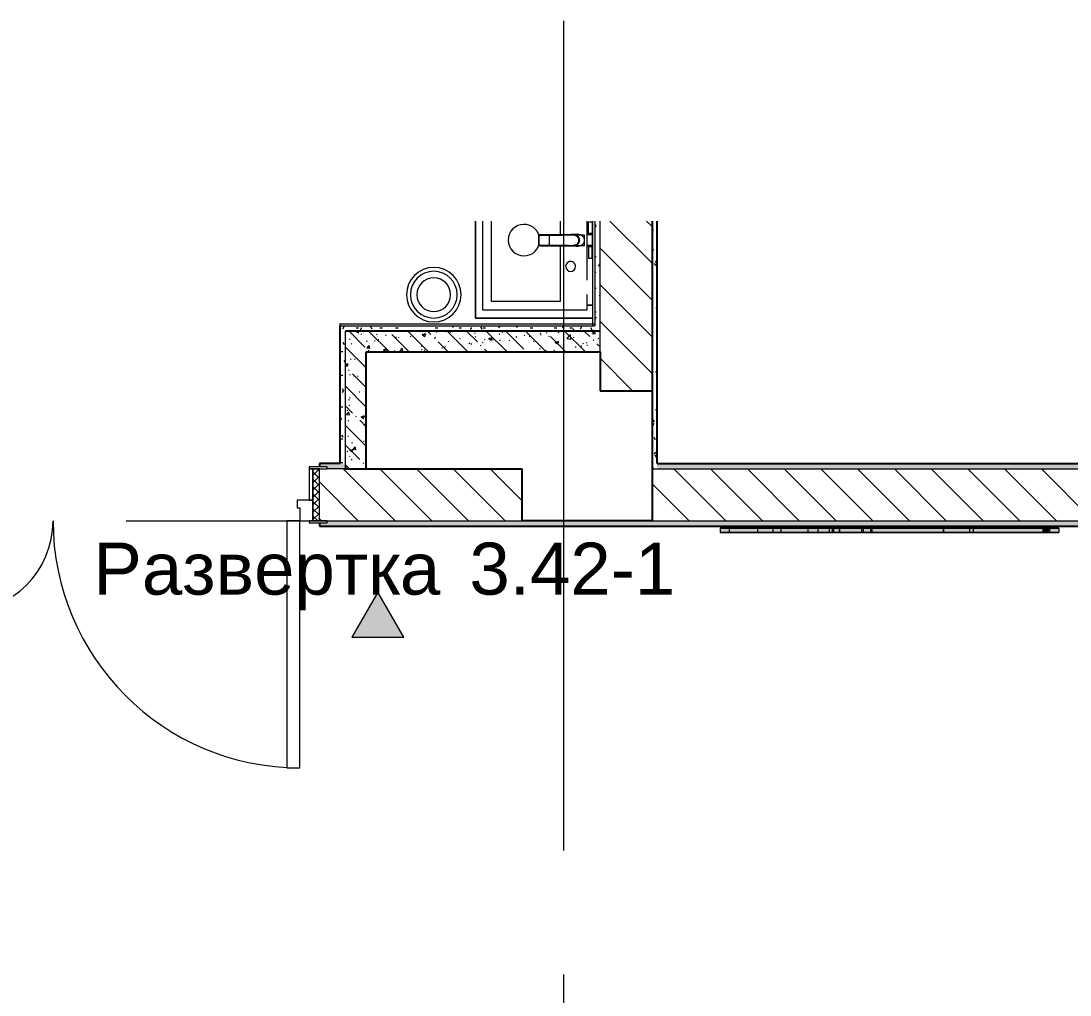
# Model space of a CAD drawing. Header units: millimetres. Extents: x 95091 to 185761, y -1987 to 15323.
# Drawn here: x 108622 to 112658, y 11576 to 15323 of the extents above; entities that cross this region are included whole.
import ezdxf

# ---------------------------------------------------------------- set-up
doc = ezdxf.new("R2010")
doc.units = ezdxf.units.MM
doc.linetypes.add('Осевая', pattern=[3175, 635, -476.25, 1587.5, -476.25])
for name, color, linetype, lineweight in [('0-1', 7, 'Continuous', 9), ('A-DOOR', 7, 'Continuous', 9), ('A-DOOR-1', 7, 'Continuous', 13), ('A-DOOR-FRAM', 7, 'Continuous', 13), ('A-DOOR-FRAM-1', 7, 'Continuous', 9), ('A-WALL-3', 7, 'Continuous', 9), ('G-ANNO-SYMB', 7, 'Continuous', 9), ('I-WALL', 7, 'Continuous', 9), ('P-SANR-FIXT', 7, 'Continuous', 9), ('P-SANR-FIXT-1', 7, 'Continuous', 13), ('Оси', 7, 'Continuous', 9), ('Оси-2', 7, 'Осевая', 9)]:
    doc.layers.add(name, color=color, linetype=linetype, lineweight=lineweight)
for name, color, linetype, lineweight, true_color in [('A-WALL-1', 7, 'Continuous', 25, 0x3c3c3c), ('A-WALL-FNSH-1', 7, 'Continuous', 13, 0x3c3c3c), ('I-FURN-1', 7, 'Continuous', 9, 0xf0f0f0)]:
    doc.layers.add(name, color=color, linetype=linetype, lineweight=lineweight, true_color=true_color)
doc.layers.add('I-FURN-2', color=7, linetype='Continuous', lineweight=9, transparency=1)
doc.styles.add('Arial_1', font='arial.ttf', dxfattribs={"height": 200})
pattern_1 = [(135, (0, 0), (-70.71068, -70.71068), [])]
pattern_2 = [(135, (0, 0), (-75.43415, -75.43415), [106.68, -17.78, 3.556, -17.78]), (135, (0, 75.39), (-75.43415, -75.43415), []), (50, (0, 0), (127.52922, -11.15758), [13.335, -146.685]), (355, (0, 0), (-24.66966, 133.74002), [10.668, -117.348]), (100.451, (10.63, -0.93), (102.85973, 122.58178), [11.333, -124.663]), (46.184, (0, 35.56), (189.75516, -29.43036), [20.002, -220.027]), (96.636, (15.81, 33.1), (166.1822, 173.1996), [17, -186.995]), (351.184, (0, 35.56), (166.18393, 173.19757), [16.002, -176.022]), (21, (17.78, 26.67), (106.130265, -71.58603), [13.335, -146.685]), (326, (17.78, 26.67), (43.26188, 128.93175), [10.668, -117.348]), (71.451, (26.62, 20.7), (149.39198, 57.34505), [11.333, -124.663]), (37.5, (0, 0), (2.162228, 59.188357), [3.353, -112.573, 3.353, -115.773, -117.792]), (37.5, (0, 0), (2.162228, 59.188357), [-235.052, 3.353, -114.44]), (7.5, (0, 0), (46.773857, 70.126152), [3.353, -64.567, 3.353, -109.906, -44.894]), (7.5, (0, 0), (46.773857, 70.126152), [-181.178, 3.353, -41.542]), (327.5, (-39.65, 0), (94.913671, -4.010093), [3.353, -41.097, 3.353, -135.331, -184.023]), (327.5, (-39.65, 0), (94.913671, -4.010093), [-183.134, 3.353, -180.67]), (317.5, (-57.43, 0), (103.69057, 17.79882), [3.353, -54.432, 3.353, -88.748, -130.683]), (317.5, (-57.43, 0), (103.69057, 17.79882), [-149.885, 3.353, -127.33])]
pattern_3 = [(0, (0, 0), (121.92, 30.48), [10.058, -81.382, 10.058, -81.382, -487.68]), (0, (0, 0), (121.92, 30.48), [-182.88, 10.058, -172.822, 10.058, -81.382, -213.36]), (0, (0, 0), (121.92, 30.48), [-457.2, 10.058, -50.902, 10.058, -142.342]), (120, (45.72, 15.24), (-87.356454, 90.345817), [10.058, -81.382, 10.058, -81.382, -487.68]), (120, (45.72, 15.24), (-87.356454, 90.345817), [-182.88, 10.058, -172.822, 10.058, -81.382, -213.36]), (120, (45.72, 15.24), (-87.356454, 90.345817), [-457.2, 10.058, -50.902, 10.058, -142.342]), (240, (60.96, 76.2), (-34.563546, -120.825817), [10.058, -81.382, 10.058, -81.382, -487.68]), (240, (60.96, 76.2), (-34.563546, -120.825817), [-182.88, 10.058, -172.822, 10.058, -81.382, -213.36]), (240, (60.96, 76.2), (-34.563546, -120.825817), [-457.2, 10.058, -50.902, 10.058, -142.342])]

# ---------------------------------------------------------------- blocks, each defined once
blk = doc.blocks.new('110_Дверь_СКБ_2Ст - Д-6_л__ ДОО_Дв_1450x2100h_Дверь из раздевальной в коридор-32357677-План разверток пом_3_42_ Этаж 3')
at = {"layer": 'A-DOOR'}
h = blk.add_hatch(dxfattribs=at)
h.set_pattern_fill('FP_6', color=256, style=0, pattern_type=2)
h.set_pattern_definition([(135, (1576.41, 164.685), (-14.14214, -14.14214), []), (225, (1576.41, 164.685), (14.14214, -14.14214), [])])
h.paths.add_polyline_path([(737.5, 100), (712.5, 100), (712.5, -100), (737.5, -100)])
at = {"layer": 'A-DOOR-FRAM-1'}
h = blk.add_hatch(dxfattribs=at)
h.set_pattern_fill('FP_7', color=256, style=0, pattern_type=2)
h.set_pattern_definition([(45, (-546.384, 164.685), (-14.1421, 14.1421), []), (135, (-546.384, 164.685), (-14.1421, -14.1421), [])])
h.paths.add_polyline_path([(-712.5, 100), (-712.5, -100), (-687.5, -100), (-687.5, 100)])
at = {"layer": 'A-DOOR'}
for centre, radius, start, end in [((-637.5, 100), 950, 0, 90), ((662.5, 100), 350, 90, 180)]:
    blk.add_arc(centre, radius, start, end, dxfattribs=at)
at = {"layer": 'A-DOOR-1'}
for p, q in [((-637.5, 1050), (-637.5, 100)), ((-587.5, 1050), (-637.5, 1050)), ((-587.5, 100), (-587.5, 1050)), ((662.5, 450), (612.5, 450)), ((612.5, 450), (612.5, 100)), ((662.5, 100), (662.5, 450)), ((-637.5, 100), (-587.5, 100)), ((612.5, 100), (662.5, 100))]:
    blk.add_line(p, q, dxfattribs=at)
at = {"layer": 'A-DOOR-FRAM'}
for p, q in [((-672.5, 108), (-742.5, 108)), ((-742.5, 108), (-742.5, 100)), ((-742.5, 100), (-672.5, 100)), ((-687.5, 100), (-712.5, 100)), ((-712.5, 100), (-712.5, -100)), ((-637.5, 100), (-687.5, 100)), ((-687.5, 100), (-687.5, 20)), ((-687.5, -100), (-687.5, 100)), ((-672.5, 100), (-672.5, 108)), ((-637.5, 50), (-637.5, 100)), ((662.5, 100), (662.5, 50)), ((712.5, 100), (662.5, 100)), ((767.5, 108), (697.5, 108)), ((697.5, 108), (697.5, 100)), ((697.5, 100), (767.5, 100)), ((712.5, 20), (712.5, 100)), ((737.5, 100), (712.5, 100)), ((712.5, 100), (712.5, -100)), ((737.5, -100), (737.5, 100)), ((767.5, 100), (767.5, 108)), ((-627.5, 50), (-637.5, 50)), ((-627.5, 20), (-627.5, 50)), ((662.5, 50), (652.5, 50)), ((652.5, 50), (652.5, 20)), ((-687.5, 20), (-627.5, 20)), ((-672.5, 20), (-687.5, 20)), ((-687.5, 20), (-687.5, -100)), ((-672.5, -100), (-672.5, 20)), ((652.5, 20), (712.5, 20)), ((712.5, 20), (697.5, 20)), ((697.5, 20), (697.5, -100)), ((712.5, -100), (712.5, 20)), ((-672.5, -100), (-742.5, -100)), ((-742.5, -100), (-742.5, -108)), ((-742.5, -108), (-672.5, -108)), ((-712.5, -100), (-687.5, -100)), ((-687.5, -100), (-672.5, -100)), ((-672.5, -108), (-672.5, -100)), ((697.5, -100), (712.5, -100)), ((767.5, -100), (697.5, -100)), ((697.5, -100), (697.5, -108)), ((697.5, -108), (767.5, -108)), ((712.5, -100), (737.5, -100)), ((767.5, -108), (767.5, -100))]:
    blk.add_line(p, q, dxfattribs=at)
blk = doc.blocks.new('SND_2D_Раковина - 500x400 без поручня-18611701-План разверток пом_3_42_ Этаж 3')
at = {"layer": 'P-SANR-FIXT'}
for p, q in [((-70, 150), (-25, 150)), ((-70, 135), (-70, 150)), ((-25, 135), (-70, 135)), ((-25, 151.1), (-25, 128.5)), ((25, 128.5), (25, 151.1)), ((70, 150), (25, 150)), ((25, 135), (70, 135)), ((70, 135), (70, 150)), ((250, 128.5), (250, 152)), ((250, 152), (250, 128.5))]:
    blk.add_line(p, q, dxfattribs=at)
blk = doc.blocks.new('сифон - Для раковины-30610345-План разверток пом_3_42_ Этаж 3')
at = {"layer": 'P-SANR-FIXT'}
blk.add_line((191.1, -40), (191.1, 40), dxfattribs=at)
at = {"layer": 'P-SANR-FIXT-1'}
for p, q in [((191.1, 20), (168.5, 20)), ((168.5, -20), (191.1, -20))]:
    blk.add_line(p, q, dxfattribs=at)
blk = doc.blocks.new('смеситель для раковины - Default-30607276-План разверток пом_3_42_ Этаж 3')
at = {"layer": '0-1'}
for p, q in [((-20.7, -16.7), (-20.7, -17.2)), ((20.8, -17.2), (20.8, -16.7)), ((22.8, -3), (21.8, -15.6)), ((-20.4, -97.4), (-20.3, -110)), ((-19.8, -111.8), (19.8, -111.8)), ((20.3, -110), (20.4, -97.4)), ((-19.8, -151.6), (19.7, -151.6))]:
    blk.add_line(p, q, dxfattribs=at)
at = {"layer": '0-1', "flags": 128}
for points in [[(12.1, 0.1), (14.4, -1.7), (18.1, -6.1), (20.4, -11.5), (21.2, -17.2), (21.2, -36.2), (21.1, -56), (21, -111.4)], [(-21.8, -15.6), (-22.1, -11.2), (-22.8, -3)], [(-18.9, -7.6), (-20, -10.3), (-20.8, -13.1), (-21.1, -18.6), (-21.1, -48.6), (-21.1, -93.2)], [(20.8, -150.7), (20.8, -150.6), (20.7, -150.3), (20.7, -149.8), (20.7, -149), (20.8, -147.8), (20.8, -146.9), (20.8, -145.1), (20.8, -142.9), (20.9, -128.2), (21.1, -55.9), (21.1, -88)], [(-20.7, -150.6), (-20.7, -150.5), (-20.7, -150.2), (-20.7, -149.8), (-20.7, -149.1), (-20.7, -148.1), (-20.7, -147.4), (-20.7, -146.4), (-20.7, -144.9), (-20.8, -144), (-20.8, -120.4), (-21.1, -93.2)], [(-19.8, -111.8), (-19.9, -111.8), (-20, -111.8), (-20.1, -111.8), (-20.1, -111.7), (-20.2, -111.7), (-20.3, -111.6), (-20.3, -111.5), (-20.3, -111.5), (-20.3, -111.4), (-20.3, -111.4), (-20.3, -111.4), (-20.3, -111.3), (-20.3, -111.2), (-20.3, -111), (-20.3, -110.8), (-20.3, -110.6), (-20.3, -110.3), (-20.3, -110)], [(20.3, -110), (20.3, -110.3), (20.3, -110.5), (20.3, -110.8), (20.3, -111), (20.3, -111.1), (20.3, -111.3), (20.3, -111.5), (20.3, -111.5), (20.3, -111.5), (20.2, -111.6), (20.2, -111.7), (20.1, -111.7), (20.1, -111.8), (19.8, -111.8)], [(20.9, -146.2), (20.9, -147.7), (20.8, -148.8), (20.8, -149.8), (20.8, -150.4), (20.7, -151.2), (20.6, -151.3), (20.5, -151.4), (20.4, -151.5), (20.2, -151.6), (20, -151.6), (19.7, -151.6)]]:
    blk.add_lwpolyline(points, dxfattribs=at)
at = {"layer": 'P-SANR-FIXT'}
for p, q in [((-21, -151.6), (-21, 23)), ((-21, 23), (21, 23)), ((0.6, 2.8), (-0.6, 2.8)), ((21, 23), (21, -151.6)), ((-20.8, -19.8), (-21, -19.9)), ((-20.8, -19.8), (-20.4, -22)), ((20.4, -11.1), (19.4, -12.9)), ((20.4, -22), (20.8, -19.8)), ((20.8, -19.8), (20.9, -18.5)), ((20.8, -19.8), (21, -19.9)), ((21.1, -18.4), (20.9, -18.4)), ((22.9, -0.9), (22.5, -5)), ((-19.8, -111.7), (-19.7, -144)), ((19.7, -144), (19.8, -111.7)), ((21, -151.6), (-21, -151.6))]:
    blk.add_line(p, q, dxfattribs=at)
at = {"layer": 'P-SANR-FIXT', "flags": 128}
for points in [[(11.1, -0.4), (9.8, 0.4), (6.1, 1.8), (2.1, 2.5), (-2.1, 2.5), (-6.1, 1.8), (-9.8, 0.4), (-13.1, -1.6), (-15.9, -4.1)], [(-0.6, 3.9), (-0.3, 3.9), (-0.1, 3.9), (0.1, 3.9), (0.3, 3.9), (0.6, 3.9)], [(-21.1, -16.4), (-21.1, -16.8), (-21.1, -17.2), (-21.1, -17.6), (-21.1, -18), (-21.1, -18.4)], [(-21.1, -88.1), (-20.9, -138.9), (-20.9, -145.3), (-20.8, -150.2), (-20.7, -149.4), (-20.7, -143.7), (-20.8, -118.3), (-21, -67.6), (-21.1, -42.2), (-21.1, -16.9)], [(-20.9, -18.5), (-20.9, -18.5), (-21, -18.5), (-21, -18.6), (-21, -18.6), (-21.1, -18.6), (-21.1, -18.6), (-21.1, -18.6)], [(-20.9, -18.5), (-20.9, -19.2), (-20.8, -19.8)], [(15.9, -4.1), (13.1, -1.6), (11.5, -0.5)], [(21.1, -16.9), (21.1, -42.2), (21, -67.6), (20.8, -118.3), (20.7, -143.7), (20.7, -149.4), (20.8, -150.2), (20.9, -145.3), (20.9, -138.9), (21.1, -88.1)], [(21.1, -18.4), (21.1, -18), (21.1, -17.6), (21.1, -17.2), (21.1, -16.8), (21.1, -16.4)], [(21.8, -15.2), (22.1, -10.8), (22.3, -7.9), (22.5, -5.6)], [(22.5, -5.3), (22.7, -3.2), (22.9, -0.9)], [(-19.9, -145.2), (-19.9, -133.8), (-20, -122.4), (-20, -111), (-20.1, -99.6), (-20.1, -88.1)], [(20.1, -88.1), (20.1, -94.5), (20.1, -100.8), (20, -107.2), (20, -113.5), (20, -119.9), (20, -126.2), (19.9, -132.6), (19.9, -138.9), (19.9, -145.2)]]:
    blk.add_lwpolyline(points, dxfattribs=at)
at = {"layer": 'P-SANR-FIXT'}
for centre, major_axis, ratio, start_param, end_param in [((0, -17.2), (20.8, 0), 0.98634, 0.924777, 2.669203), ((0, -16.7), (20.8, 0), 0.98634, 1.475706, 2.006619), ((0, -16.7), (20.8, 0), 0.98634, 1.256637, 1.349386), ((0, -16.7), (20.8, 0), 0.98634, 1.175826, 1.25566), ((0, -17.2), (-20.8, 0), 0.98634, 5.983401, 6.283185), ((0, -16.7), (20.8, 0), 0.98634, 2.911123, 3.141593), ((0, -17.2), (20.8, 0), 0.98634, 3.141593, 3.245131), ((0, -16.7), (20.8, 0), 0.98634, 2.513274, 2.712058), ((0, -16.7), (20.8, 0), 0.98634, 2.199532, 2.288423), ((0, -16.7), (20.8, 0), 0.98634, 0.436433, 0.906939), ((0, -17.2), (20.8, 0), 0.98634, 0.478372, 0.784046), ((0, -17.2), (20.8, 0), 0.98634, 0, 0.299784), ((0, -16.7), (20.8, 0), 0.98634, 0, 0.23047), ((0, -17.2), (20.8, 0), 0.98634, 6.179646, 6.283185), ((-19.8, -109.7), (0.5, 0.002), 0.095848, 1.570429, 3.124299), ((19.8, -109.7), (-0.5, 0.002), 0.095846, 3.158887, 4.712983)]:
    blk.add_ellipse(centre, major_axis=major_axis, ratio=ratio, start_param=start_param, end_param=end_param, dxfattribs=at)
for points, knots in [([(-22.9, -0.3), (-22.9, 2.5), (-22.3, 6.4), (-20, 11.4), (-17.7, 14.7), (-14.9, 17.6), (-11.6, 20), (-7.9, 21.7), (-4.5, 22.6), (-1.5, 23), (1.9, 23), (6, 22.4), (10, 20.8), (12.8, 19.1), (14.8, 17.5), (16.7, 15.8), (18.8, 13.3), (21.9, 8.1), (22.9, 3.2), (22.9, -0.3)], [0, 0, 0, 0, 0.111111, 0.166667, 0.222222, 0.277778, 0.333333, 0.388889, 0.444444, 0.479167, 0.513889, 0.583333, 0.652778, 0.6875, 0.722222, 0.756944, 0.791667, 0.861111, 1, 1, 1, 1]), ([(-21.1, -16.9), (-21.1, -15.9), (-21, -14.3), (-20.6, -12.1), (-20.1, -10.6), (-19.6, -9), (-18.7, -7.1), (-17.3, -4.8), (-15.2, -2.3), (-12.8, -0.2), (-10, 1.5), (-7, 2.8), (-3.8, 3.7), (-1.6, 3.9), (-0.6, 3.9)], [0, 0, 0, 0, 0.1, 0.15, 0.2, 0.25, 0.3, 0.4, 0.5, 0.6, 0.7, 0.8, 0.9, 1, 1, 1, 1]), ([(21.1, -16.4), (21.1, -16), (21, -15.1), (20.8, -13.8), (20.6, -12.6), (20.3, -11.7), (20.2, -11.2), (20, -10.9), (19.9, -10.5), (19.7, -9.9), (19.3, -9), (18.6, -7.6), (17.7, -6.2), (17, -5.2), (16.4, -4.5), (15.8, -3.8), (15, -3), (13.9, -2), (12.7, -1.2), (11.7, -0.5), (10.9, -0.1), (10.1, 0.3), (9, 0.9), (6.9, 1.7), (2.6, 2.8), (-2.6, 2.8), (-6.9, 1.7), (-9.2, 0.7), (-11.2, -0.2), (-13.2, -1.5), (-14.9, -2.9), (-16.1, -4.2), (-17.3, -5.5), (-18.5, -7.2), (-19.6, -9.3), (-20.7, -12.4), (-21.1, -14.8), (-21.1, -16.4)], [0, 0, 0, 0, 0.027778, 0.055556, 0.083333, 0.097222, 0.104167, 0.111111, 0.118056, 0.125, 0.138889, 0.166667, 0.194444, 0.208333, 0.222222, 0.236111, 0.25, 0.277778, 0.305556, 0.319444, 0.333333, 0.347222, 0.361111, 0.388889, 0.444444, 0.555556, 0.611111, 0.638889, 0.666667, 0.708333, 0.75, 0.770833, 0.791667, 0.833333, 0.875, 0.916667, 1, 1, 1, 1]), ([(-0.6, 2.8), (-0.6, 2.9), (-0.6, 3.2), (-0.6, 3.6), (-0.6, 3.8), (-0.6, 3.9), (-0.6, 3.9)], [0, 0, 0, 0, 0.363636, 0.545455, 0.727273, 1, 1, 1, 1]), ([(0.6, 3.9), (2.7, 3.9), (7.1, 3.1), (12.9, 0), (16.7, -3.9), (19, -7.6), (20.2, -10.6), (21, -13.7), (21.1, -15.9), (21.1, -16.9)], [0, 0, 0, 0, 0.2, 0.4, 0.6, 0.7, 0.8, 0.9, 1, 1, 1, 1]), ([(0.6, 2.8), (0.6, 2.9), (0.6, 3.2), (0.6, 3.6), (0.6, 3.8), (0.6, 3.9), (0.6, 3.9)], [0, 0, 0, 0, 0.363636, 0.545455, 0.727273, 1, 1, 1, 1]), ([(-22.9, -0.9), (-22.9, -1.5), (-22.8, -2.5), (-22.7, -3.8), (-22.6, -4.5), (-22.6, -4.8)], [0, 0, 0, 0, 0.1666667, 0.25, 0.3333333, 0.3333333, 0.3333333, 0.3333333]), ([(-22.5, -5.3), (-22.5, -5.4), (-22.5, -5.9), (-22.4, -6.6), (-22.3, -7.5), (-22.2, -8.7), (-22.1, -10.1), (-22, -12.1), (-21.9, -13.9), (-21.8, -15.2)], [0.3795754, 0.3795754, 0.3795754, 0.3795754, 0.4166667, 0.5, 0.5833333, 0.6666667, 0.75, 0.8333333, 1, 1, 1, 1]), ([(-21.8, -15.2), (-21.8, -16.2), (-21.7, -18.4), (-21.6, -22.6), (-21.5, -27.6), (-21.4, -33.2), (-21.4, -38.3), (-21.3, -42.6), (-21.3, -45.9), (-21.3, -49.3), (-21.3, -52.8), (-21.2, -55.7), (-21.2, -58), (-21.2, -59.8), (-21.2, -61.5), (-21.2, -63.9), (-21.2, -66.8), (-21.2, -70.4), (-21.2, -73.9), (-21.1, -77.5), (-21.1, -82.2), (-21.1, -85.7), (-21.1, -88.1)], [0, 0, 0, 0, 0.083333, 0.166667, 0.25, 0.333333, 0.416667, 0.458333, 0.5, 0.541667, 0.583333, 0.625, 0.645833, 0.666667, 0.6875, 0.708333, 0.75, 0.791667, 0.833333, 0.875, 0.916667, 1, 1, 1, 1]), ([(-21.1, -18.4), (-21.1, -19.2), (-21.1, -20.8), (-21.1, -23.1), (-21.1, -25), (-21, -26.5), (-21, -27.6), (-21, -28.6), (-21, -30), (-21, -31.7), (-21, -33.4), (-21, -34.6), (-20.9, -35.2), (-20.9, -35.7), (-20.9, -36.3), (-20.9, -36.9), (-20.9, -38.1), (-20.9, -39.8), (-20.9, -41.4), (-20.8, -42.8), (-20.8, -44.1), (-20.8, -45.8), (-20.8, -48.6), (-20.7, -53.5), (-20.6, -60.7), (-20.6, -68.9), (-20.5, -76.5), (-20.5, -85.7), (-20.4, -92.7), (-20.4, -97.4)], [0, 0, 0, 0, 0.027778, 0.055556, 0.083333, 0.097222, 0.111111, 0.125, 0.138889, 0.166667, 0.194444, 0.208333, 0.215278, 0.222222, 0.229167, 0.236111, 0.25, 0.277778, 0.305556, 0.319444, 0.333333, 0.361111, 0.388889, 0.444444, 0.555556, 0.666667, 0.75, 0.833333, 1, 1, 1, 1]), ([(-21.1, -18.6), (-21.1, -18.7), (-21.1, -18.9), (-21.1, -19.2), (-21, -19.5), (-21, -19.7), (-21, -19.9)], [0, 0, 0, 0, 0.333333, 0.5, 0.666667, 1, 1, 1, 1]), ([(-20.6, -41.3), (-20.6, -41.2), (-20.7, -40.7), (-20.7, -40.1), (-20.8, -39.3), (-20.9, -38.5), (-20.9, -37.4), (-21, -35.5), (-21, -33.1), (-21, -30.9), (-20.9, -29.4), (-20.9, -28.7), (-20.9, -28.1), (-20.9, -27.6), (-20.9, -26.9), (-20.9, -25.6), (-20.9, -23.9), (-20.9, -21.9), (-21, -20.5), (-21, -19.9)], [0.6742747, 0.6742747, 0.6742747, 0.6742747, 0.6785714, 0.6964286, 0.7053571, 0.7142857, 0.7321429, 0.75, 0.7857143, 0.8214286, 0.8392857, 0.8482143, 0.8571429, 0.8660714, 0.875, 0.8928571, 0.9285714, 0.9642857, 1, 1, 1, 1]), ([(-20, -10.9), (-20.1, -11.4), (-20.5, -12.6), (-20.7, -13.9), (-20.8, -14.6)], [0, 0, 0, 0, 0.4, 1, 1, 1, 1]), ([(-15.9, -4.1), (-16.7, -5), (-18.4, -7.2), (-19.5, -9.5), (-20, -10.9)], [0, 0, 0, 0, 0.444444, 1, 1, 1, 1]), ([(20, -10.9), (19.6, -9.8), (18.5, -7.4), (17, -5.2), (15.9, -4.1)], [0, 0, 0, 0, 0.444444, 1, 1, 1, 1]), ([(20.7, -37.5), (20.7, -37.9), (20.6, -38.5), (20.5, -39.2), (20.5, -40), (20.4, -41.3), (20.4, -43), (20.4, -44.6), (20.4, -45.8), (20.4, -46.4), (20.4, -46.9), (20.4, -47.4), (20.4, -48.1), (20.3, -49.2), (20.3, -50.7), (20.3, -52.6), (20.3, -54.6), (20.3, -57), (20.2, -60.3), (20.1, -66.9), (20, -78.4), (19.9, -90.5), (19.9, -97.4)], [0.2698282, 0.2698282, 0.2698282, 0.2698282, 0.2857143, 0.2946429, 0.3035714, 0.3214286, 0.3571429, 0.3928571, 0.4107143, 0.4196429, 0.4285714, 0.4375, 0.4464286, 0.4642857, 0.5, 0.5357143, 0.5714286, 0.6071429, 0.6428571, 0.7142857, 0.8571429, 1, 1, 1, 1]), ([(20.8, -14.6), (20.7, -14.1), (20.5, -12.8), (20.2, -11.6), (20, -10.9)], [0, 0, 0, 0, 0.444444, 1, 1, 1, 1]), ([(20.4, -97.4), (20.4, -91.1), (20.5, -81.8), (20.6, -69.7), (20.7, -60), (20.7, -52.6), (20.8, -47.4), (20.8, -45.2), (20.8, -43.5), (20.9, -41.8), (20.9, -39.8), (20.9, -37.7), (20.9, -36.2), (20.9, -35.4), (21, -34.1), (21, -32.6), (21, -31), (21, -29.7), (21, -28.6), (21, -27.7), (21, -26.8), (21.1, -25.6), (21.1, -22.9), (21.1, -20.4), (21.1, -18.4)], [0, 0, 0, 0, 0.222222, 0.333333, 0.444444, 0.583333, 0.618056, 0.652778, 0.670139, 0.6875, 0.722222, 0.756944, 0.774306, 0.782986, 0.791667, 0.826389, 0.84375, 0.861111, 0.878472, 0.887153, 0.895833, 0.913194, 0.930556, 1, 1, 1, 1]), ([(21, -19.9), (21, -20.5), (21, -21.9), (20.9, -23.9), (20.9, -25.6), (20.9, -26.8), (20.9, -27.5), (20.9, -28.3), (20.9, -29.2), (20.9, -30.9), (20.9, -32.5), (20.9, -33.6), (20.9, -33.9)], [0, 0, 0, 0, 0.0357143, 0.0714286, 0.1071429, 0.125, 0.1339286, 0.1428571, 0.1607143, 0.1785714, 0.2142857, 0.2233019, 0.2233019, 0.2233019, 0.2233019]), ([(21.1, -88.1), (21.1, -85.1), (21.1, -80.6), (21.2, -74.5), (21.2, -69.9), (21.2, -65.1), (21.2, -60), (21.2, -55.1), (21.3, -50.9), (21.3, -47.5), (21.3, -44.7), (21.3, -42.6), (21.4, -41), (21.4, -39.8), (21.4, -38.7), (21.4, -37.3), (21.4, -35.8), (21.4, -34.1), (21.5, -32.1), (21.5, -29.7), (21.5, -27), (21.6, -24.6), (21.7, -21.6), (21.7, -18.3), (21.8, -16.1), (21.8, -15.2)], [0, 0, 0, 0, 0.071429, 0.107143, 0.142857, 0.178571, 0.214286, 0.25, 0.285714, 0.321429, 0.357143, 0.392857, 0.410714, 0.428571, 0.446429, 0.464286, 0.5, 0.535714, 0.571429, 0.625, 0.678571, 0.732143, 0.785714, 0.892857, 1, 1, 1, 1]), ([(-19.9, -97.4), (-19.9, -90.5), (-20, -78.4), (-20.1, -67), (-20.2, -60.5), (-20.2, -57.1), (-20.3, -54.8), (-20.3, -52.7), (-20.3, -50.8), (-20.3, -49.3), (-20.3, -48.2), (-20.4, -47.6), (-20.4, -47), (-20.4, -46.5), (-20.5, -45.9), (-20.5, -44.9), (-20.5, -44.1), (-20.5, -43.6)], [0, 0, 0, 0, 0.1428571, 0.2857143, 0.3571429, 0.3928571, 0.4285714, 0.4642857, 0.5, 0.5357143, 0.5535714, 0.5625, 0.5714286, 0.5803571, 0.5892857, 0.6071429, 0.6334797, 0.6334797, 0.6334797, 0.6334797]), ([(-19.8, -109.7), (-19.8, -110.1), (-19.8, -110.9), (-19.8, -111.7), (-19.8, -111.8), (-19.8, -111.8)], [0, 0, 0, 0, 0.2, 0.4, 0.5304452, 0.5304452, 0.5304452, 0.5304452]), ([(19.8, -111.8), (19.8, -111.8), (19.8, -111.7), (19.8, -110.9), (19.8, -110.1), (19.8, -109.7)], [0.4695252, 0.4695252, 0.4695252, 0.4695252, 0.6, 0.8, 1, 1, 1, 1]), ([(21, -86.6), (20.9, -86.7), (20.9, -86.8), (20.9, -87), (20.8, -87.2), (20.7, -87.5), (20.6, -87.8), (20.5, -88), (20.4, -88.2), (20.3, -88.3), (20.2, -88.2), (20.1, -88.1)], [0.4, 0.4, 0.4, 0.4, 0.4375, 0.5, 0.6, 0.65, 0.7, 0.75, 0.79375, 0.875, 1, 1, 1, 1]), ([(-19.8, -151.6), (-19.8, -151.6), (-19.8, -151.4), (-19.8, -149.5), (-19.9, -146.7), (-19.9, -145.2)], [0.5274141, 0.5274141, 0.5274141, 0.5274141, 0.6, 0.8, 1, 1, 1, 1]), ([(-19.7, -144), (-19.7, -145.5), (-19.7, -148.5), (-19.7, -151.2), (-19.7, -151.6), (-19.8, -151.6)], [0, 0, 0, 0, 0.2, 0.4, 0.5271653, 0.5271653, 0.5271653, 0.5271653]), ([(19.7, -151.6), (19.7, -151.6), (19.7, -151.6), (19.7, -151.2), (19.7, -150), (19.7, -148.3), (19.7, -146.2), (19.7, -144.8), (19.7, -144)], [0.4725879, 0.4725879, 0.4725879, 0.4725879, 0.5, 0.6, 0.7, 0.8, 0.9, 1, 1, 1, 1]), ([(19.9, -145.2), (19.9, -146), (19.9, -147.4), (19.8, -149.3), (19.8, -150.7), (19.8, -151.5), (19.8, -151.6), (19.7, -151.6)], [0, 0, 0, 0, 0.1, 0.2, 0.3, 0.4, 0.4724791, 0.4724791, 0.4724791, 0.4724791])]:
    blk.add_open_spline(points, degree=3, knots=knots, dxfattribs=at)
for points in [[(-20.7, -19.9), (-20.7, -17.5), (-19.9, -12.6), (-16.3, -6), (-10.7, -1.1), (-3.7, 1.6), (3.8, 1.6), (10.7, -1.1), (16.3, -6), (19.9, -12.6), (20.7, -17.5), (20.7, -19.9)], [(-0.6, 2.8), (-1.4, 2.7), (-2.2, 2.7), (-3, 2.5)], [(-22.6, -4.9), (-22.8, -3.6), (-22.9, -2.2), (-22.9, -0.9)], [(-21.4, -18.8), (-21.7, -17.6), (-21.8, -16.4), (-21.8, -15.2)], [(-20.2, -22.3), (-20.6, -21.4), (-21, -20.5), (-21.2, -19.5)], [(-21.1, -18.5), (-21.1, -18.4), (-21, -18.4), (-20.9, -18.4)], [(-21, -19.9), (-20.9, -20.8), (-20.7, -21.7), (-20.4, -22.5)], [(-20.8, -14.6), (-20.8, -15.2), (-20.9, -16.5), (-20.9, -17.7), (-20.9, -18.3)], [(-19.4, -12.9), (-19.8, -12.3), (-20.1, -11.7), (-20.4, -11.1)], [(21.8, -15.2), (21.8, -17.6), (21.2, -20.1), (20.2, -22.3)], [(20.4, -22.5), (20.7, -21.7), (20.9, -20.8), (21, -19.9)], [(20.9, -18.4), (20.9, -17.8), (20.9, -16.5), (20.8, -15.2), (20.8, -14.6)], [(20.9, -18.5), (21, -18.5), (21.1, -18.5), (21.1, -18.5)], [(21, -19.9), (21, -19.8), (21, -19.6), (21.1, -19.4), (21.1, -19.2), (21.1, -18.9), (21.1, -18.7), (21.1, -18.6), (21.1, -18.5)], [(-20.8, -88.2), (-20.7, -88.2), (-20.5, -88.2), (-20.2, -88.1), (-20.1, -88.1)], [(-20.1, -88.1), (-20.1, -87.3), (-20.1, -86.5), (-20, -85.7)], [(-19.8, -111.8), (-19.8, -111.8), (-19.8, -111.8), (-19.8, -111.8)], [(19.8, -111.8), (19.8, -111.8), (19.8, -111.8), (19.8, -111.8)], [(20, -85.7), (20.1, -86.5), (20.1, -87.3), (20.1, -88.1)]]:
    blk.add_open_spline(points, degree=3, dxfattribs=at)
blk = doc.blocks.new('мусорная корзина - Round_ Metal-31021674-План разверток пом_3_42_ Этаж 3')
at = {"layer": 'P-SANR-FIXT'}
for radius, start, end in [(105, 0, 180), (90, 0, 180), (65, 0, 180), (105, 180, 0), (90, 180, 360), (65, 180, 360)]:
    blk.add_arc((0, 0), radius, start, end, dxfattribs=at)
blk = doc.blocks.new('Мойка кухонная - Раковина Roca Victoria-N Unik 600х460 мм-31021677-План разверток пом_3_42_ Этаж 3')
at = {"layer": 'P-SANR-FIXT'}
for p, q in [((-270, 400), (73.1, 400)), ((-270, 0), (-270, 400)), ((-236.6, 366.4), (73.1, 366.4)), ((-236.6, 102.3), (-236.6, 366.4)), ((-20.5, 102.3), (-236.6, 102.3)), ((73.1, 102.3), (19.4, 102.3)), ((-209, 0), (-270, 0)), ((73.1, 0), (-154, 0))]:
    blk.add_line(p, q, dxfattribs=at)
for centre, radius, start, end in [((0, 241.3), 60.5, 0, 180), ((0, 241.3), 60.5, 180, 253.5493), ((0, 241.3), 60.5, 287.0345, 0), ((-101.6, 61.9), 19, 90, 180), ((-101.6, 61.9), 19.1, 0, 90), ((-101.6, 61.9), 19, 180, 270), ((-101.6, 61.9), 19, 270, 0)]:
    blk.add_arc(centre, radius, start, end, dxfattribs=at)
blk = doc.blocks.new('Дерево_ декор 2 - Дерево_ декор 2-30725407-План разверток пом_3_42_ Этаж 3')
at = {"layer": 'I-FURN-2'}
for points in [[(-398.1, -24.3), (-164.2, -24.3), (-164.2, -8.3), (-398.1, -8.3)], [(-351.6, -24.3), (-252.4, -24.3), (-252.4, -8.3), (-362.4, -8.3), (-362.4, -24.3)], [(181.8, -24.3), (181.8, -8.3), (-194.3, -8.3), (-194.3, -24.3), (179.2, -24.3)], [(576.6, -24.3), (576.6, -8.3), (151.8, -8.3), (151.8, -24.3), (566, -24.3)], [(728.8, -24.3), (905.6, -24.3), (905.6, -8.3), (561.5, -8.3), (561.5, -24.3), (673.6, -24.3)], [(870.6, -24.3), (870.6, -8.3), (844.3, -8.3), (844.3, -24.3), (863.4, -24.3)]]:
    blk.add_hatch(color=256, dxfattribs=at).paths.add_polyline_path(points)
at = {"layer": 'I-FURN-1'}
for p, q in [((-398.3, -8.3), (-398.3, -24.3)), ((-252.4, -8.3), (-398.1, -8.3)), ((-398.1, -8.3), (-194.6, -8.3)), ((-398.1, -24.3), (-252.4, -24.3)), ((-194.6, -24.3), (-398.1, -24.3)), ((-363.3, -8.3), (-363.3, -24.3)), ((-363.3, -8.3), (-351.6, -8.3)), ((-351.6, -24.3), (-363.3, -24.3)), ((-360.9, -8.3), (-362.9, -8.3)), ((-362.9, -24.3), (-352.9, -24.3)), ((-352.9, -8.3), (-360.9, -8.3)), ((-347.4, -8.3), (-352.7, -8.3)), ((-352.7, -24.3), (-347.4, -24.3)), ((-351.5, -8.3), (-252.4, -8.3)), ((-252.4, -24.3), (-351.5, -24.3)), ((-322.2, -8.3), (-347.4, -8.3)), ((-347.4, -24.3), (-322.2, -24.3)), ((-286.3, -8.3), (-322.2, -8.3)), ((-322.2, -24.3), (-253.2, -24.3)), ((-253.2, -8.3), (-286.3, -8.3)), ((-194.6, -8.3), (-253.2, -8.3)), ((-253.2, -24.3), (-194.6, -24.3)), ((-252.4, -24.3), (-252.4, -8.3)), ((-194.7, -8.3), (-194.7, -24.3)), ((-194.6, -8.3), (-164.2, -8.3)), ((-187.8, -8.3), (-194.6, -8.3)), ((-194.6, -24.3), (-187.8, -24.3)), ((-164.2, -24.3), (-194.6, -24.3)), ((-164.2, -8.3), (-194.3, -8.3)), ((-194.3, -8.3), (181.8, -8.3)), ((-194.3, -24.3), (-164.2, -24.3)), ((181.8, -24.3), (-194.3, -24.3)), ((-164.8, -8.3), (-187.8, -8.3)), ((-187.8, -24.3), (-164.8, -24.3)), ((61.5, -8.3), (-164.8, -8.3)), ((-164.8, -24.3), (61.5, -24.3)), ((-164.2, -8.3), (-164.2, -24.3)), ((0, -8.3), (-60, -8.3)), ((-60, -8.3), (-21, -8.3)), ((-60, -8.3), (-60, -24.3)), ((-21, -24.3), (-60, -24.3)), ((-60, -24.3), (0, -24.3)), ((-21, -8.3), (20.9, -8.3)), ((-21, -24.3), (-21, -8.3)), ((20.9, -24.3), (-21, -24.3)), ((38, -8.3), (0, -8.3)), ((0, -24.3), (38, -24.3)), ((20.9, -8.3), (33.1, -8.3)), ((20.9, -8.3), (20.9, -24.3)), ((33.1, -24.3), (20.9, -24.3)), ((33.1, -8.3), (147.2, -8.3)), ((33.1, -8.3), (33.1, -24.3)), ((147.2, -24.3), (33.1, -24.3)), ((60, -8.3), (38, -8.3)), ((151.8, -8.3), (38, -8.3)), ((38, -8.3), (60, -8.3)), ((38, -8.3), (38, -24.3)), ((60, -24.3), (38, -24.3)), ((38, -24.3), (151.8, -24.3)), ((38, -24.3), (60, -24.3)), ((60, -8.3), (60, -24.3)), ((150.1, -8.3), (61.5, -8.3)), ((61.5, -9), (61.5, -24.3)), ((61.5, -24.3), (150.1, -24.3)), ((147.2, -8.3), (151.7, -8.3)), ((147.2, -24.3), (147.2, -8.3)), ((151.7, -24.3), (147.2, -24.3)), ((181.3, -8.3), (150.1, -8.3)), ((150.1, -24.3), (181.3, -24.3)), ((151.7, -8.3), (164.8, -8.3)), ((164.8, -24.3), (151.7, -24.3)), ((181.8, -8.3), (151.8, -8.3)), ((151.8, -8.3), (181.1, -8.3)), ((151.8, -8.3), (151.8, -24.3)), ((164.9, -8.3), (151.8, -8.3)), ((181.1, -24.3), (151.8, -24.3)), ((151.8, -24.3), (181.8, -24.3)), ((151.8, -24.3), (164.9, -24.3)), ((165.8, -8.3), (181.8, -8.3)), ((181.8, -8.3), (165.8, -8.3)), ((165.8, -24.3), (181.8, -24.3)), ((181.8, -24.3), (165.8, -24.3)), ((181.1, -8.3), (577.4, -8.3)), ((577.4, -24.3), (181.1, -24.3)), ((461.3, -8.3), (181.3, -8.3)), ((181.3, -24.3), (461.3, -24.3)), ((181.8, -8.3), (185.4, -8.3)), ((185.4, -8.3), (181.8, -8.3)), ((181.8, -24.3), (185.4, -24.3)), ((185.4, -24.3), (181.8, -24.3)), ((182.3, -24.3), (182.3, -8.3)), ((185.4, -8.3), (185.4, -24.3)), ((561.4, -8.3), (461.3, -8.3)), ((461.3, -8.3), (461.3, -24.3)), ((461.3, -24.3), (561.4, -24.3)), ((461.5, -24.3), (461.5, -8.3)), ((576.5, -8.3), (561.4, -8.3)), ((561.4, -24.3), (567.5, -24.3)), ((577.1, -8.3), (561.5, -8.3)), ((561.5, -8.3), (576.3, -8.3)), ((561.5, -8.3), (561.5, -24.3)), ((576.3, -24.3), (561.5, -24.3)), ((561.5, -24.3), (577.1, -24.3)), ((567.5, -24.3), (576.5, -24.3)), ((576.3, -8.3), (905.6, -8.3)), ((905.6, -24.3), (576.3, -24.3)), ((780, -8.3), (576.5, -8.3)), ((576.5, -24.3), (780, -24.3)), ((577.4, -24.3), (577.4, -8.3)), ((844.9, -8.3), (780.5, -8.3)), ((780.5, -24.3), (844.9, -24.3)), ((905.6, -8.3), (844.3, -8.3)), ((844.3, -8.3), (870.6, -8.3)), ((844.3, -8.3), (844.3, -24.3)), ((870.6, -24.3), (844.3, -24.3)), ((844.3, -24.3), (905.6, -24.3)), ((870.6, -8.3), (844.9, -8.3)), ((844.9, -24.3), (870.6, -24.3)), ((870.6, -24.3), (870.6, -8.3)), ((870.6, -8.3), (870.6, -8.3)), ((870.6, -24.3), (870.6, -24.3)), ((906, -24.3), (906, -8.3))]:
    blk.add_line(p, q, dxfattribs=at)
blk = doc.blocks.new('Фасад - Марка фасада_Указатель-25386507-План разверток пом_3_42_ Этаж 3')
at = {"layer": 'G-ANNO-SYMB'}
blk.add_hatch(color=256, dxfattribs=at).paths.add_polyline_path([(-1, 0), (0, 1.732), (1, 0), (0, 0)])
for p, q in [((0, 1.732), (-1, 0)), ((1, 0), (0, 1.732)), ((-1, 0), (0, 0)), ((0, 0), (1, 0))]:
    blk.add_line(p, q, dxfattribs=at)

msp = doc.modelspace()

# ---------------------------------------------------------------- hatches: boundary and pattern name
at = {"layer": 'I-WALL'}
h = msp.add_hatch(dxfattribs=at)
h.set_pattern_fill('FP_12', color=256, style=0, pattern_type=2)
h.set_pattern_definition(pattern_3)
h.paths.add_polyline_path([(110850, 14150), (110850, 14553.1), (110830, 14553.1), (110830, 14150)])
h = msp.add_hatch(dxfattribs=at)
h.set_pattern_fill('FP_1', color=256, style=0, pattern_type=2)
h.set_pattern_definition(pattern_1)
h.paths.add_polyline_path([(111050, 13900), (111050, 14553.1), (110850, 14553.1), (110850, 13900)])
h = msp.add_hatch(dxfattribs=at)
h.set_pattern_fill('FP_12', color=256, style=0, pattern_type=2)
h.set_pattern_definition(pattern_3)
h.paths.add_polyline_path([(111070, 13600), (111070, 14553.1), (111050, 14553.1), (111050, 13600)])
h = msp.add_hatch(dxfattribs=at)
h.set_pattern_fill('FP_12', color=256, style=0, pattern_type=2)
h.set_pattern_definition(pattern_3)
h.paths.add_polyline_path([(109850, 13620), (109870, 13620), (109870, 14150), (109850, 14150), (109850, 13621)])
h = msp.add_hatch(dxfattribs=at)
h.set_pattern_fill('FP_12', color=256, style=0, pattern_type=2)
h.set_pattern_definition(pattern_3)
h.paths.add_polyline_path([(110850, 14130), (110850, 14150), (109870, 14150), (109870, 14130), (110830, 14130)])
h = msp.add_hatch(dxfattribs=at)
h.set_pattern_fill('FP_8', color=256, style=0, pattern_type=2)
h.set_pattern_definition(pattern_2)
h.paths.add_polyline_path([(109870, 13600), (109950, 13600), (109950, 14130), (109870, 14130), (109870, 13620)])
h = msp.add_hatch(dxfattribs=at)
h.set_pattern_fill('FP_8', color=256, style=0, pattern_type=2)
h.set_pattern_definition(pattern_2)
h.paths.add_polyline_path([(110850, 14050), (110850, 14130), (109950, 14130), (109950, 14050), (110479.1, 14050)])
h = msp.add_hatch(dxfattribs=at)
h.set_pattern_fill('FP_12', color=256, style=0, pattern_type=2)
h.set_pattern_definition(pattern_3)
h.paths.add_polyline_path([(109870, 13600), (109870, 13620), (109770, 13620), (109770, 13608), (109800, 13607.5), (109800, 13600)])
h.paths.add_polyline_path([(108290, 13600), (108290, 13608), (108320, 13608), (108320, 13620), (106070, 13620), (106070, 13600), (108223.6, 13600)])
h = msp.add_hatch(dxfattribs=at)
h.set_pattern_fill('FP_12', color=256, style=0, pattern_type=2)
h.set_pattern_definition(pattern_3)
h.paths.add_polyline_path([(115600, 13600), (115600, 13620), (111070, 13620), (111070, 13600), (114990, 13600)])
h = msp.add_hatch(dxfattribs=at)
h.set_pattern_fill('FP_1', color=256, style=0, pattern_type=2)
h.set_pattern_definition(pattern_1)
h.paths.add_polyline_path([(121004.5, 13400), (121210, 13400), (121210, 13600), (118930.4, 13600), (118930.4, 13400), (120460, 13400)])
h.paths.add_polyline_path([(117450.4, 13400), (117480.4, 13400), (117480.4, 13600), (116100, 13600), (116100, 13400), (116493.6, 13400)])
h.paths.add_polyline_path([(114990, 13400), (115600, 13400), (115600, 13600), (111050, 13600), (111050, 13400), (113486.3, 13400)])
h.paths.add_polyline_path([(110479.1, 13400), (110550, 13400), (110550, 13600), (109770, 13600), (109770, 13400), (109800, 13400)])
h.paths.add_polyline_path([(108320, 13400), (108320, 13600), (103000, 13600), (103000, 13400), (108290, 13400)])
h.paths.add_polyline_path([(101457.2, 13400), (101550, 13400), (101550, 13600), (101100, 13600), (101100, 13400)])
h = msp.add_hatch(dxfattribs=at)
h.set_pattern_fill('FP_12', color=256, style=0, pattern_type=2)
h.set_pattern_definition(pattern_3)
h.paths.add_polyline_path([(120359, 13380), (120360, 13380), (120360, 13400), (118960.4, 13399.6), (118960.4, 13392), (118930.4, 13392), (118930.4, 13380), (119500.9, 13380)])
h.paths.add_polyline_path([(117480.4, 13380), (117480.4, 13392), (117450.4, 13392), (117450.4, 13400), (109800, 13400), (109800, 13392), (109770, 13392), (109770, 13380), (116493.6, 13380)])
h.paths.add_polyline_path([(108223.6, 13380), (108320, 13380), (108320, 13392), (108290, 13392), (108290, 13400), (103030, 13400), (103030, 13392), (103000, 13392), (103000, 13380), (107471.8, 13380)])
h.paths.add_polyline_path([(101550, 13380), (101550, 13392), (101520, 13392), (101520, 13400), (100630, 13400), (100630, 13392), (100600, 13392), (100600, 13380), (101457.2, 13380)])
h.paths.add_polyline_path([(99620, 13380), (99650, 13380), (99650, 13392), (99620, 13392), (99620, 13400), (98700, 13400), (98700, 13380), (99201.7, 13380)])

# ---------------------------------------------------------------- linework, layer by layer
at = {"layer": 'A-WALL-1'}
for p, q in [((111050, 14553.1), (111050, 13400)), ((111070, 13620), (111070, 14553.1)), ((109850, 13620), (109850, 14150)), ((110850, 14130), (109870, 14130)), ((109950, 13600), (109950, 14050)), ((109950, 14050), (110850, 14050)), ((110850, 14050), (110850, 13900)), ((110850, 13900), (111050, 13900)), ((109770, 13620), (109770, 13608)), ((109850, 13620), (109770, 13620)), ((111070, 13620), (115580, 13620)), ((109870, 13600), (110550, 13600)), ((110550, 13400), (110550, 13600)), ((109770, 13392), (109770, 13380)), ((109770, 13380), (117480.4, 13380)), ((111050, 13400), (110550, 13400))]:
    msp.add_line(p, q, dxfattribs=at)
at = {"layer": 'A-WALL-3'}
for p, q in [((110850, 14050), (110850, 14553.1)), ((109870, 13600), (109870, 14130)), ((109870, 13600), (109800, 13600)), ((111050, 13600), (115600, 13600)), ((109800, 13400), (110550, 13400)), ((111050, 13400), (115600, 13400))]:
    msp.add_line(p, q, dxfattribs=at)
at = {"layer": 'A-WALL-FNSH-1'}
for p, q in [((111071, 13621), (111071, 14553.1)), ((109850, 14158), (109849, 14158)), ((109849, 14158), (109849, 13621)), ((109849, 13621), (109770, 13621)), ((109770, 13621), (109770, 13620)), ((111071, 13621), (115580, 13621)), ((109770, 13380), (109770, 13379)), ((109770, 13379), (117480.4, 13379))]:
    msp.add_line(p, q, dxfattribs=at)
at = {"layer": 'I-FURN-1'}
for p, q in [((110370, 14553.1), (110370, 14180)), ((110370, 14180), (110370, 14553.1)), ((110370, 14180), (110822, 14180)), ((110822, 14180), (110370, 14180))]:
    msp.add_line(p, q, dxfattribs=at)
at = {"layer": 'I-WALL'}
for p, q in [((110822, 14150), (110822, 14553.1)), ((110830, 14553.1), (110830, 14150)), ((109850, 14158), (110829, 14158)), ((109850, 14151), (109850, 14150)), ((109850, 14150), (110830, 14150))]:
    msp.add_line(p, q, dxfattribs=at)
at = {"layer": 'Оси'}
msp.add_line((110710, 12822.8), (110710, 15322.8), dxfattribs=at)
at = {"layer": 'Оси-2'}
for p, q in [((98390.6, 13400), (119719, 13400)), ((110710, 11020.1), (110710, 12822.8))]:
    msp.add_line(p, q, dxfattribs=at)

# ---------------------------------------------------------------- block references
at = {"layer": 'A-DOOR', "rotation": 180}
msp.add_blockref('110_Дверь_СКБ_2Ст - Д-6_л__ ДОО_Дв_1450x2100h_Дверь из раздевальной в коридор-32357677-План разверток пом_3_42_ Этаж 3', (109057.5, 13500), dxfattribs=at)
at = {"layer": 'G-ANNO-SYMB', "xscale": 99.99999999999993, "yscale": 99.99999999999993, "zscale": 99.99999999999993}
msp.add_blockref('Фасад - Марка фасада_Указатель-25386507-План разверток пом_3_42_ Этаж 3', (109995.2, 12952.2), dxfattribs=at)
at = {"layer": 'I-FURN-1'}
msp.add_blockref('Дерево_ декор 2 - Дерево_ декор 2-30725407-План разверток пом_3_42_ Этаж 3', (111710, 13380), dxfattribs=at)
at = {"layer": 'P-SANR-FIXT'}
for name, p, rotation in [('Мойка кухонная - Раковина Roca Victoria-N Unik 600х460 мм-31021677-План разверток пом_3_42_ Этаж 3', (110798.5, 14480), 89.99999999999902), ('SND_2D_Раковина - 500x400 без поручня-18611701-План разверток пом_3_42_ Этаж 3', (110670, 14480), 269.9999999999997), ('смеситель для раковины - Default-30607276-План разверток пом_3_42_ Этаж 3', (110766.3, 14479.4), 270.0000000000009), ('мусорная корзина - Round_ Metal-31021674-План разверток пом_3_42_ Этаж 3', (110210, 14270), 90.00000000000067)]:
    msp.add_blockref(name, p, dxfattribs=dict(at, rotation=rotation))
msp.add_blockref('сифон - Для раковины-30610345-План разверток пом_3_42_ Этаж 3', (110630, 14480), dxfattribs=at)

# ---------------------------------------------------------------- texts
at = {"layer": 'G-ANNO-SYMB', "char_height": 200, "attachment_point": 1, "style": 'Arial_1'}
for s, insert, width in [('Развертка', (108900.4, 13316.1), 1659.493), (' 3.42-1', (110269.6, 13316.1), 1074.261)]:
    msp.add_mtext(s, dxfattribs=dict(at, insert=insert, width=width))

doc.saveas('drawing.dxf')
